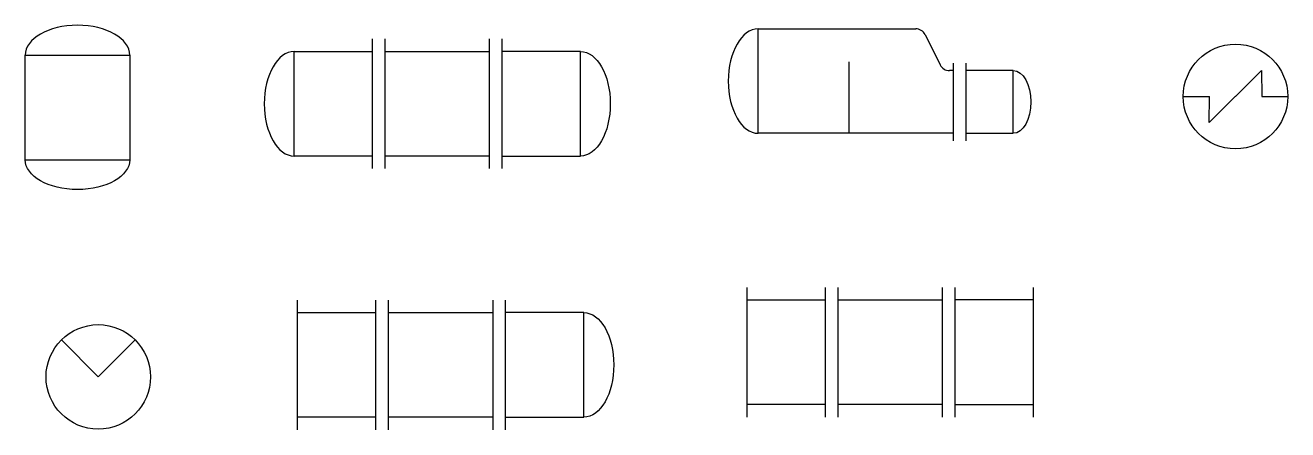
# Model space of a CAD drawing. Header units: millimetres. Extents: x 148 to 676, y 585 to 754.
import ezdxf

# ---------------------------------------------------------------- set-up
doc = ezdxf.new("R2010")
doc.units = ezdxf.units.MM
doc.styles.add('HZ#', font='SimSun.ttf')

msp = doc.modelspace()

# ---------------------------------------------------------------- linework, layer by layer
for p, q in [((454.1, 709.2), (454.1, 752.89)), ((454.1, 752.89), (520, 752.89)), ((523.9, 750.48), (530.23, 737.83)), ((292.85, 694.47), (292.85, 748.65)), ((298.1, 694.47), (298.1, 748.65)), ((341.79, 694.47), (341.79, 748.65)), ((341.79, 694.47), (341.79, 748.65)), ((347.03, 694.47), (347.03, 748.65)), ((147.64, 698.19), (147.64, 741.88)), ((147.64, 741.88), (191.33, 741.88)), ((191.33, 741.88), (191.33, 698.19)), ((260.08, 699.71), (260.08, 743.4)), ((260.08, 743.4), (292.85, 743.4)), ((298.1, 743.4), (341.79, 743.4)), ((379.8, 743.4), (347.03, 743.4)), ((379.8, 699.71), (379.8, 743.4)), ((492.11, 709.2), (492.11, 739.01)), ((535.8, 735.42), (534.13, 735.42)), ((535.8, 706.06), (535.8, 738.56)), ((535.8, 706.06), (535.8, 738.56)), ((541.05, 706.06), (541.05, 738.56)), ((560.71, 735.42), (541.05, 735.42)), ((560.71, 709.2), (560.71, 735.42)), ((653.72, 724.59), (664.64, 735.51)), ((664.64, 735.51), (664.67, 724.59)), ((631.88, 724.59), (642.78, 724.59)), ((653.72, 724.68), (642.75, 713.71)), ((642.75, 713.71), (642.78, 724.59)), ((664.67, 724.59), (675.57, 724.59)), ((535.8, 709.2), (454.1, 709.2)), ((541.05, 709.2), (560.71, 709.2)), ((147.64, 698.19), (191.33, 698.19)), ((292.85, 699.71), (260.08, 699.71)), ((341.79, 699.71), (298.1, 699.71)), ((347.03, 699.71), (379.8, 699.71)), ((449.49, 590.64), (449.49, 644.82)), ((482.26, 590.64), (482.26, 644.82)), ((487.5, 590.64), (487.5, 644.82)), ((531.19, 590.64), (531.19, 644.82)), ((531.19, 590.64), (531.19, 644.82)), ((536.44, 590.64), (536.44, 644.82)), ((569.21, 590.64), (569.21, 644.82)), ((261.55, 585.34), (261.55, 639.52)), ((294.31, 585.34), (294.31, 639.52)), ((299.56, 585.34), (299.56, 639.52)), ((343.25, 585.34), (343.25, 639.52)), ((343.25, 585.34), (343.25, 639.52)), ((348.49, 585.34), (348.49, 639.52)), ((449.49, 639.58), (482.26, 639.58)), ((487.5, 639.58), (531.19, 639.58)), ((569.21, 639.58), (536.44, 639.58)), ((261.55, 634.28), (294.31, 634.28)), ((299.56, 634.28), (343.25, 634.28)), ((381.26, 634.28), (348.49, 634.28)), ((381.26, 590.59), (381.26, 634.28)), ((178.19, 607.4), (162.75, 622.85)), ((178.19, 607.4), (193.64, 622.85)), ((482.26, 595.88), (449.49, 595.88)), ((531.19, 595.88), (487.5, 595.88)), ((536.44, 595.88), (569.21, 595.88)), ((294.31, 590.59), (261.55, 590.59)), ((343.25, 590.59), (299.56, 590.59)), ((348.49, 590.59), (381.26, 590.59))]:
    msp.add_line(p, q)
for centre in [(653.72, 724.59), (178.19, 607.4)]:
    msp.add_circle(centre, 21.85)
for centre, start, end in [((520, 748.52), 26.5651, 90), ((534.13, 739.79), 206.5651, 270)]:
    msp.add_arc(centre, 4.37, start, end)
for centre, major_axis in [((169.49, 741.88), (-21.85, 0)), ((454.1, 731.05), (0, -21.85)), ((260.08, 721.56), (0, -21.85))]:
    msp.add_ellipse(centre, major_axis=major_axis, ratio=0.570921, start_param=3.141593, end_param=6.283185)
at = {"extrusion": (0, 0, -1)}
for centre, major_axis in [((379.8, 721.56), (0, -21.85)), ((560.71, 722.31), (0, -13.11)), ((169.49, 698.19), (-21.85, 0)), ((381.26, 612.43), (0, -21.85))]:
    msp.add_ellipse(centre, major_axis=major_axis, ratio=0.570921, start_param=3.141593, end_param=6.283185, dxfattribs=at)

# ---------------------------------------------------------------- texts
at = {"style": 'HZ#', "flags": 1}
for p, height in [((631.87, 724.59), 0.00437), ((631.87, 724.59), 0.00437), ((454.1, 709.2), 0.00437), ((454.1, 709.2), 0.00437), ((298.09, 699.71), 0.000437), ((298.09, 699.71), 0.000437), ((178.19, 629.24), 0.00437), ((178.19, 629.24), 0.00437), ((487.5, 595.88), 0.00437), ((487.5, 595.88), 0.00437), ((299.55, 590.59), 0.00437), ((299.55, 590.59), 0.00437)]:
    msp.add_attdef('SHEX', p, '', height=height, dxfattribs=at)

doc.saveas('drawing.dxf')
